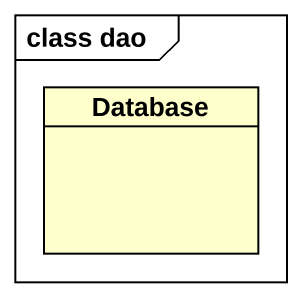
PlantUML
@startuml
mainframe class dao
hide circle
hide empty members
class "Database" as Database_
@enduml
